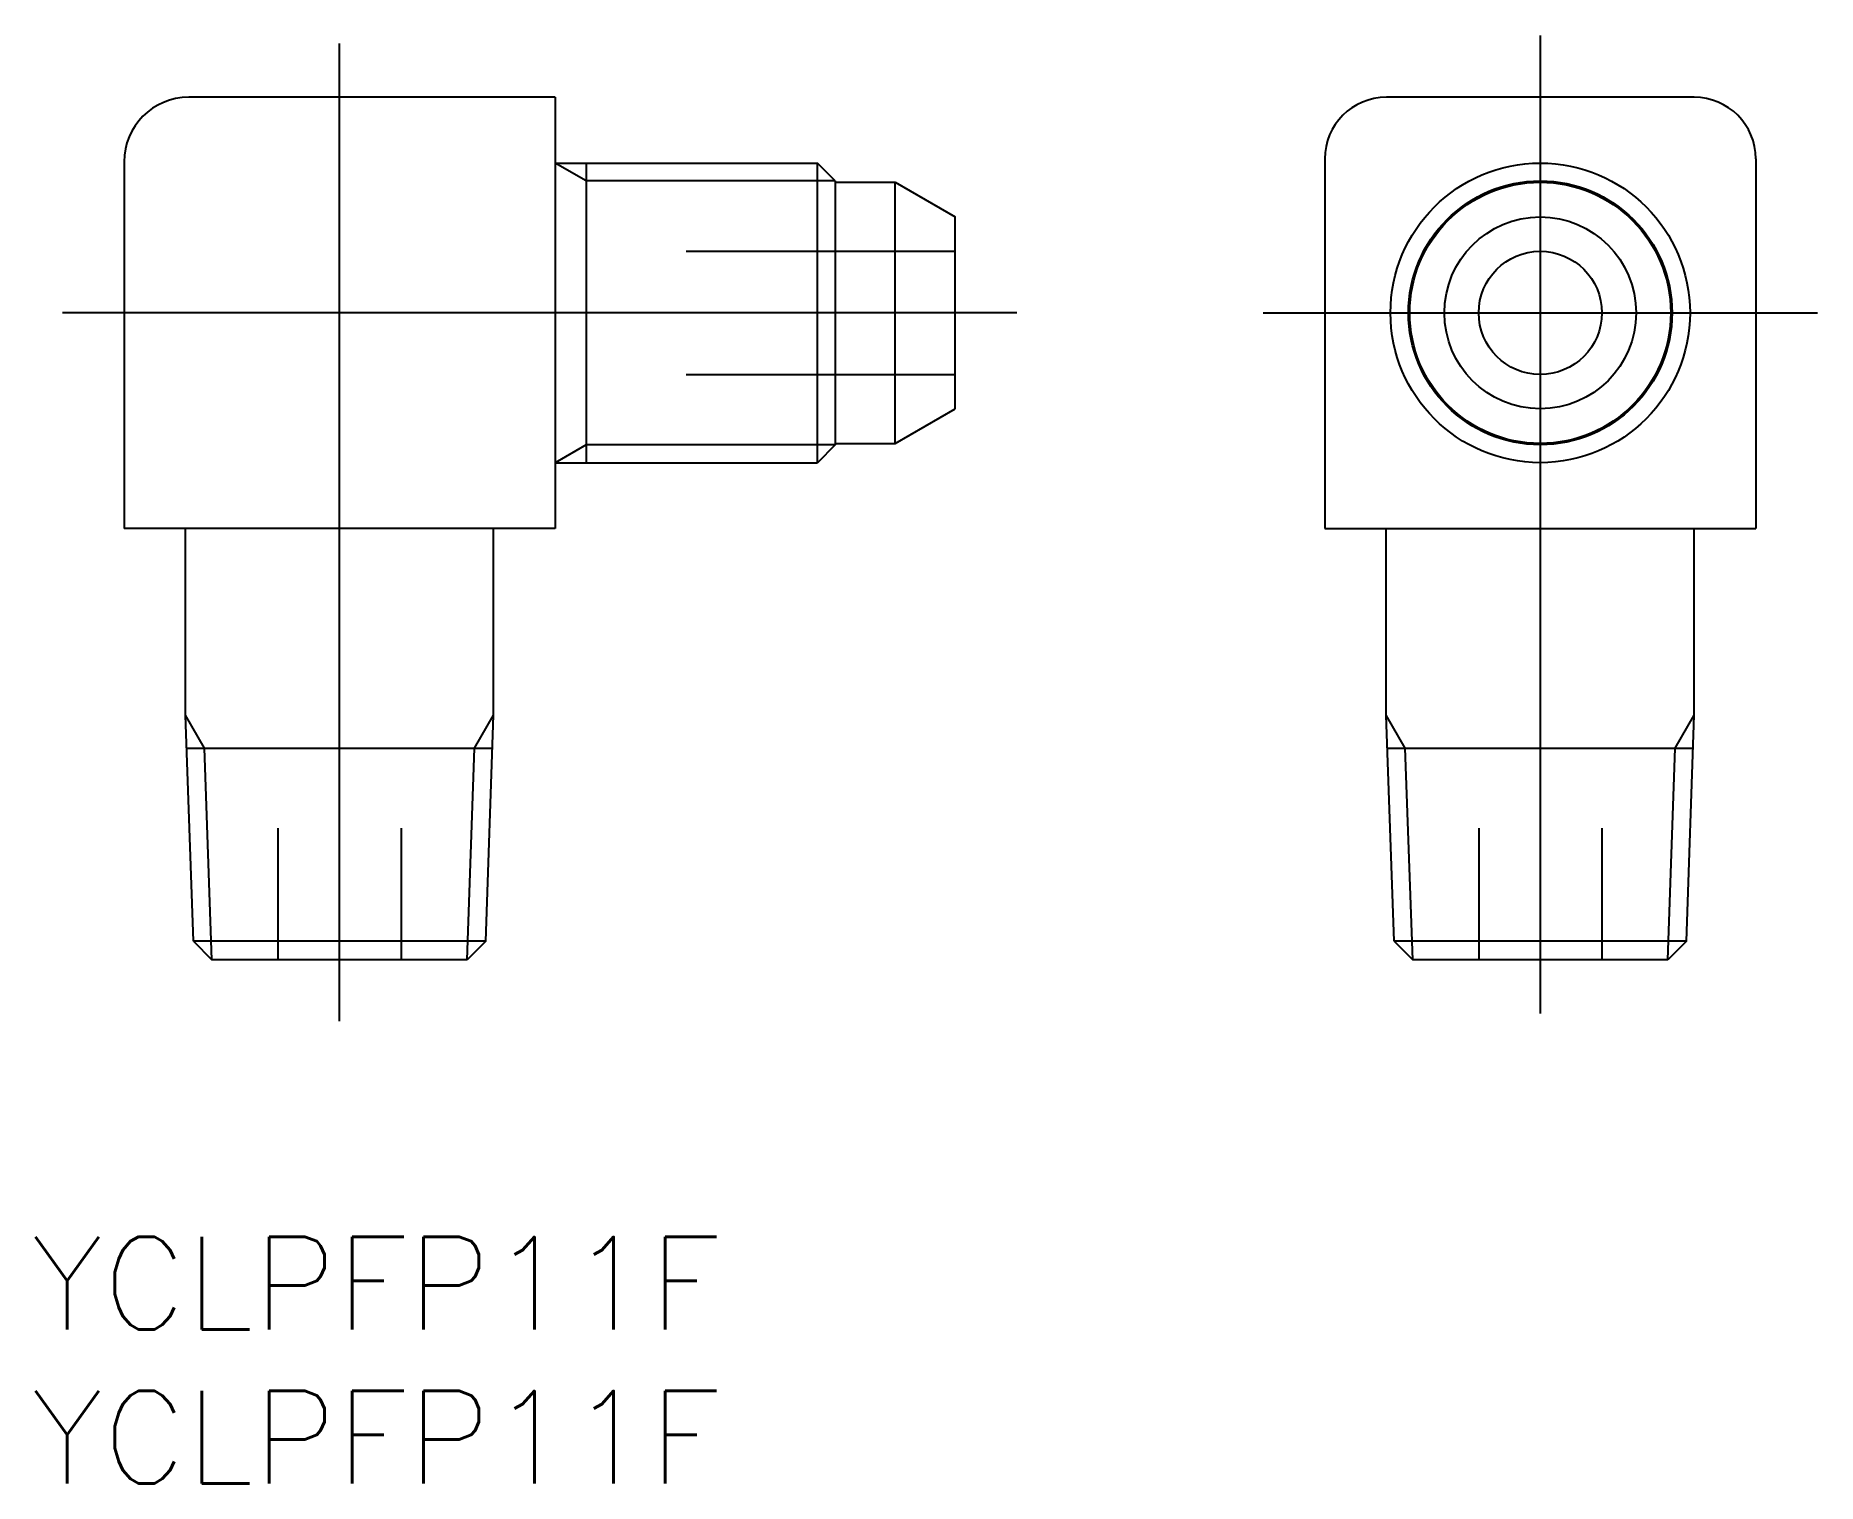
# Model space of a CAD drawing. Extents: x -9.9 to 48, y -38 to 9.
import ezdxf

# ---------------------------------------------------------------- set-up
doc = ezdxf.new("R2010")
doc.units = 0
doc.linetypes.add('CENTER', pattern=[50.8, 31.75, -6.35, 6.35, -6.35])
doc.linetypes.add('DASHED', pattern=[19.05, 12.7, -6.35])
doc.layers.get('0').update_dxf_attribs({"linetype": 'CONTINUOUS'})
doc.layers.add('CENTER', color=1, linetype='CENTER')
doc.styles.get("Standard").update_dxf_attribs({"font": 'txt.shx', "height": 3, "bigfont": 'bigfont.shx'})

msp = doc.modelspace()

# ---------------------------------------------------------------- linework, layer by layer
at = {"color": 7, "linetype": 'CONTINUOUS'}
for p, q in [((7, 7), (-4.9, 7)), ((7, 7), (7, -7)), ((44, 7), (34, 7)), ((-7, 4.9), (-7, -7)), ((7, 4.864), (15.519, 4.864)), ((8.006, 4.864), (8.006, -4.864)), ((15.519, -4.864), (15.519, 4.864)), ((16.1, 4.283), (15.519, 4.864)), ((32, 5), (32, -7)), ((46, 5), (46, -7)), ((16.1, 4.283), (16.1, -4.283)), ((16.1, 4.24), (18.05, 4.24)), ((18.05, 4.24), (20, 3.114)), ((18.05, -4.24), (18.05, 4.24)), ((20, -3.114), (20, 3.114)), ((18.05, -4.24), (20, -3.114)), ((16.1, -4.283), (15.519, -4.864)), ((16.1, -4.24), (18.05, -4.24)), ((7, -4.864), (15.519, -4.864)), ((7, -7), (-7, -7)), ((-5.002, -13.066), (-5.002, -7)), ((5.002, -13.066), (5.002, -7)), ((32, -7), (46, -7)), ((33.998, -13.066), (33.998, -7)), ((44.002, -13.066), (44.002, -7)), ((-4.746, -20.398), (-5.002, -13.066)), ((4.746, -20.398), (5.002, -13.066)), ((34.254, -20.398), (33.998, -13.066)), ((43.746, -20.398), (44.002, -13.066)), ((-4.965, -14.137), (4.965, -14.137)), ((34.035, -14.137), (43.965, -14.137)), ((4.746, -20.398), (-4.746, -20.398)), ((-4.746, -20.398), (-4.144, -21)), ((4.746, -20.398), (4.144, -21)), ((43.746, -20.398), (34.254, -20.398)), ((34.254, -20.398), (34.856, -21)), ((43.746, -20.398), (43.144, -21)), ((4.144, -21), (-4.144, -21)), ((43.144, -21), (34.856, -21))]:
    msp.add_line(p, q, dxfattribs=at)
at = {"color": 3, "linetype": 'CONTINUOUS'}
for p, q in [((8.006, 4.283), (7, 4.864)), ((16.1, 4.283), (8.006, 4.283)), ((8.006, -4.283), (7, -4.864)), ((16.1, -4.283), (8.006, -4.283)), ((-4.384, -14.137), (-5.002, -13.066)), ((4.384, -14.137), (5.002, -13.066)), ((34.616, -14.137), (33.998, -13.066)), ((43.384, -14.137), (44.002, -13.066)), ((-4.144, -21), (-4.384, -14.137)), ((4.144, -21), (4.384, -14.137)), ((34.856, -21), (34.616, -14.137)), ((43.144, -21), (43.384, -14.137))]:
    msp.add_line(p, q, dxfattribs=at)
at = {"color": 3, "linetype": 'DASHED'}
for p, q in [((11.259, 2), (20, 2)), ((11.259, -2), (20, -2)), ((-2, -16.732), (-2, -21)), ((2, -16.732), (2, -21)), ((37, -16.732), (37, -21)), ((41, -16.732), (41, -21))]:
    msp.add_line(p, q, dxfattribs=at)
at = {"color": 7, "linetype": 'CONTINUOUS'}
for radius in [4.864, 4.24, 3.114, 2]:
    msp.add_circle((39, 0), radius, dxfattribs=at)
at = {"color": 3, "linetype": 'CONTINUOUS'}
msp.add_circle((39, 0), 4.283, dxfattribs=at)
at = {"color": 7, "linetype": 'CONTINUOUS'}
for centre, radius, start, end in [((-4.9, 4.9), 2.1, 90, 180), ((34, 5), 2, 90, 180), ((44, 5), 2, 0, 90)]:
    msp.add_arc(centre, radius, start, end, dxfattribs=at)
at = {"layer": 'CENTER', "color": 1, "linetype": 'CENTER'}
for p, q in [((0, -23), (0, 9)), ((39, 9), (39, -23)), ((22, 0), (-9, 0)), ((30, 0), (48, 0))]:
    msp.add_line(p, q, dxfattribs=at)

# ---------------------------------------------------------------- texts
at = {"color": 7, "linetype": 'CONTINUOUS'}
for p in [(-10, -33), (-10, -38)]:
    msp.add_text('YCLPFP11F', height=3, dxfattribs=at).set_placement(p)

doc.saveas('drawing.dxf')
